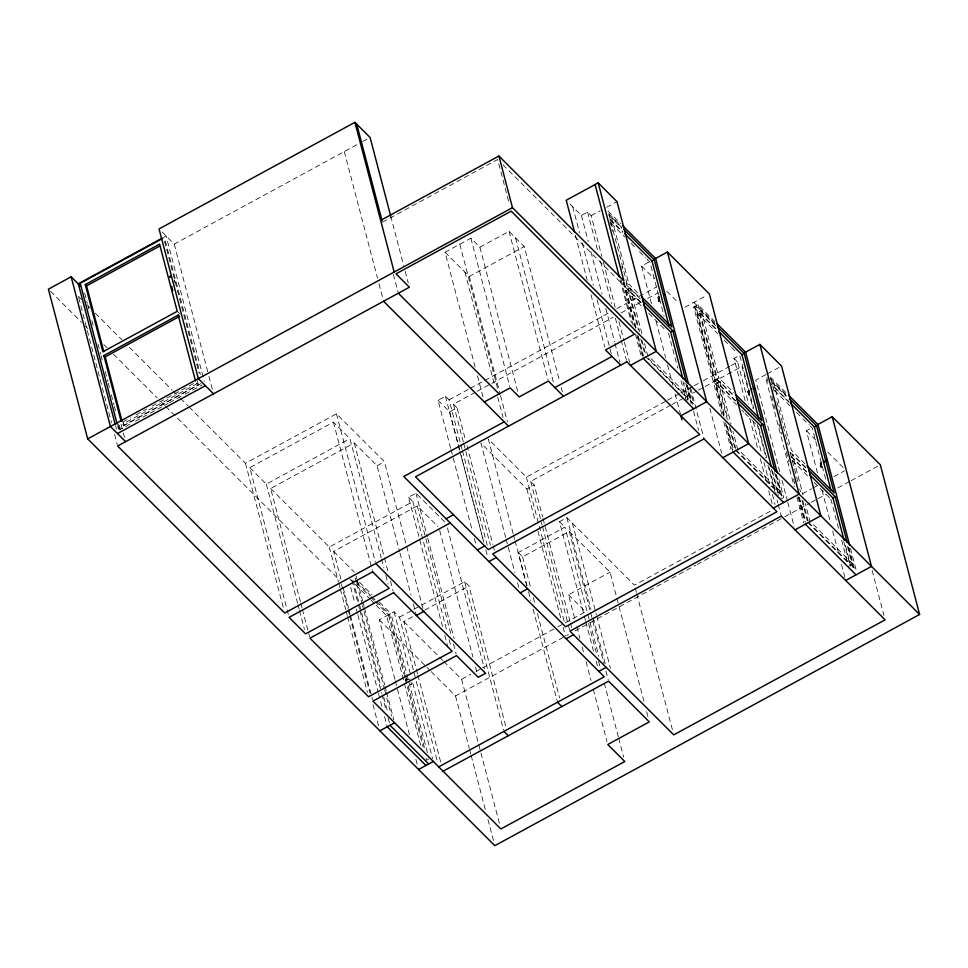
<?xml version="1.0" encoding="UTF-8"?>
<svg xmlns="http://www.w3.org/2000/svg" width="968" height="968" viewBox="0 0 968 968"><rect width="100%" height="100%" fill="white"/><g stroke="black" fill="none" stroke-linecap="round" stroke-linejoin="round"><path stroke-width="0.73" stroke-dasharray="4.84 3.63" d="M163.507 237.426L166.121 235.998L204.26 381.344M162.092 231.969L174.24 244.118L359.043 143.53M362.734 141.534L370.103 137.517M382.445 222.192L497.649 159.49L509.325 203.97M122.839 422.06L130.801 417.728M136.113 414.836L146.737 409.053M152.049 406.161L195.851 382.324L198.379 384.853L124.049 425.315L122.815 424.081L197.145 383.618M117.564 425.618L118.326 428.521L200.884 383.594M475.167 367.066L445.05 252.249L470.871 238.188L479.91 247.227L518.037 392.572M118.326 428.521L119.621 429.828L130.111 424.117M135.351 421.261L168.105 403.438M169.424 402.724L183.835 394.884M185.142 394.17L202.179 384.889M479.91 247.227L509.047 231.364L524.232 246.55L559.698 381.719M445.05 252.249L469.274 276.461L524.232 246.55M569.934 203.97L581.405 215.428L587.552 212.077L591.17 215.695L601.854 256.387M591.17 215.695L600.208 210.782M606.67 207.261L616.991 201.647M189.05 406.923L245.473 463.297L336.453 413.784L384.453 461.736L423.718 611.437M288.319 614.438L249.817 467.641L333.416 422.133L349.944 438.649L381.211 557.834M651.5 303.855L641.59 266.067L649.334 261.856M623.501 282.075L624.65 286.455L628.946 284.12L638.36 293.522M249.817 467.641L266.345 484.157L349.944 438.649M635.601 328.237L625.643 290.255L629.95 287.907L640.405 298.362M300.419 601.854L270.677 488.489L354.288 442.981L377.072 465.753L399.566 551.506M450.64 448.257L438.056 400.292L445.461 396.263L449.079 399.881L460.514 443.477M449.079 399.881L468.887 389.088M470.206 388.374L483.419 381.186M484.738 380.472L610.215 312.18M616.81 308.586L656.437 287.024M463.333 442.001L453.423 404.213L475.869 391.992M477.188 391.278L490.401 384.09M491.72 383.364L613.228 317.238M621.154 312.918L640.961 302.137M647.568 298.543L658.131 292.796M659.486 298.168L658.591 296.559L659.45 296.087M659.244 297.721L658.821 301.484L657.611 297.672L658.954 297.43M657.611 297.672L659.704 297.043M438.056 400.292L449.624 411.86L457.041 407.831L465.426 439.799M658.53 301.205L659.438 301.157M377.072 465.753L384.453 461.736M684.836 307.292L706.785 295.337M721.898 414.546L693.705 307.086L698.013 304.738L714.953 321.666M735.559 401.067L714.626 380.17L696.996 312.966L701.304 310.619L714.904 324.207M442.509 626.586L408.569 497.225L415.95 493.208L445.28 522.526M270.677 488.489L329.314 547.065L412.912 501.569L446.853 630.918M340.893 579.021L333.645 551.409L417.256 505.901L437.923 526.556M745.094 400.583L734.034 358.438L739.201 355.631M513.137 533.598L488.356 439.121L526.338 477.067L666.335 400.873M667.654 400.147L679.536 393.686M680.855 392.96L692.749 386.486M694.068 385.772L701.994 381.465M703.312 380.739L729.727 366.364M731.046 365.65L737.652 362.056L748.712 404.2M714.626 380.17L718.934 377.822L733.575 392.464M670.667 405.205L530.633 481.423L534.251 485.029L542.649 517.009M671.998 404.491L683.88 398.017M685.199 397.304L697.081 390.83M698.412 390.104L703.688 387.236M705.006 386.51L741.996 366.388L753.043 408.532M724.052 416.107L715.63 383.957L719.926 381.622L734.579 396.251M687.014 384.828L690.462 397.969L686.167 400.316L680.419 378.403M505.732 537.627L480.951 443.15L526.882 489.046L534.251 485.029M766.063 374.495L755.73 380.121L779.76 471.682M767.358 373.793L778.974 367.477M747.599 391.374L749.111 390.999L747.599 391.374L748.808 395.198L749.426 394.859L748.325 391.471M748.615 391.762L749.22 391.423M748.518 394.908L749.135 394.569M786.222 395.476L773.674 382.929L771.46 384.139L789.247 401.901M394.932 679.379L379.299 619.786L394.049 611.752L399.469 617.173L437.596 762.518M585.471 620.512L559.54 521.679L566.909 517.662L634.476 585.168L771.859 510.402M374.87 601.382L388.495 614.995L390.963 613.651L427.529 753.031M399.469 617.173L412.501 610.082M413.808 609.368L420.33 605.823M421.624 605.121L464.64 581.707L468.972 586.039L506.349 728.48M527.015 585.955L518.243 552.534L564.961 527.1L587.455 612.853M417.535 673.837L403.813 621.516L414.244 615.842M424.662 610.167L468.972 586.039M518.243 552.534L522.587 556.866L569.305 531.444L610.058 572.161L616.543 596.869M817.464 472.892L806.404 430.748L811.571 427.941M406.076 681.411L405.544 679.379L406.645 678.774L408.024 680.141M407.274 679.887L410.214 679.028M574.605 618.044L568.506 594.788L610.058 572.161M411.69 684.642L410.396 684.618L411.69 684.642L410.577 680.431M821.844 464.18L820.937 462.571L821.808 462.099M819.969 463.684C822.788 461.07 817.742 467.665 821.796 467.169L821.191 463.019M820.888 467.217L821.796 467.169M735.341 450.023L778.236 492.881L780.45 491.684L775.852 474.151M781.527 498.762L783.741 497.552L778.405 477.224M443.743 661.41L461.603 679.258L470.835 674.236M476.111 671.369L481.386 668.489M482.705 667.775L556.539 627.591M557.858 626.877L585.543 611.8L568.506 594.788M802.23 493.861L811.486 488.828M812.805 488.114L818.081 485.234M833.932 476.607L844.507 470.859M431.184 671.623L455.529 695.968L568.373 634.548M575.004 630.93L695.81 565.191M697.129 564.465L738.281 542.068M739.612 541.342L783.414 517.505M784.745 516.779L809.974 503.045M811.293 502.331L816.605 499.44M817.936 498.714L825.898 494.382M837.852 487.884L849.795 481.374M851.126 480.648L880.323 464.761M429.042 758.839L426.586 760.183L425.448 755.826M848.512 566.328L852.82 563.993L847.835 544.996M608.025 211.036L620.73 223.729M608.981 213.759L620.597 225.362M621.783 227.371L611.316 216.917L628.946 284.12M608.993 215.416L621.686 228.109M770.383 377.048L786.258 392.923M714.808 323.288L693.693 302.185L723.435 415.55M770.286 378.718L786.125 394.545M610.155 219.167L622.702 231.703M610.07 219.724L622.775 232.417M715.909 326.047L695.798 305.948L725.129 417.765M772.404 382.493L786.161 396.239M611.195 223.439L624.796 237.027M631.075 243.295L635.262 247.481M639.449 251.656L645.716 257.936M646.769 258.976L649.903 262.11L664.084 316.173M715.824 328.551L699.09 311.829L716.719 379.032L734.506 396.795M693.705 307.086L715.933 329.301M773.492 386.801L789.368 402.664M696.996 312.966L717.917 333.863M724.197 340.143L730.477 346.411M731.518 347.451L736.757 352.679M774.606 390.503L790.287 406.173M796.567 412.453L801.794 417.68M802.847 418.721L809.127 424.988M810.168 426.041L812.261 428.122L826.442 482.185M641.59 266.067L654.126 278.602M666.831 291.283L678.326 302.766M734.034 358.438L737.652 362.056M806.404 430.748L815.988 440.331M827.713 452.044L843.697 468.004M658.591 296.559L659.244 297.2M749.22 390.915L748.566 390.261L748.821 391.217M820.937 462.571L821.59 463.224M640.332 298.906L626.732 285.318L625.582 280.938M804.904 463.72L791.304 450.132L773.674 382.929M641.336 302.706L627.736 289.117L638.469 330.027M502.961 164.802L620.839 282.583M624.65 286.455L641.385 303.19M805.896 467.52L792.296 453.931L803.029 494.842M790.142 452.383L805.824 468.064M625.643 290.255L642.377 306.977M648.657 313.245L666.444 331.02M735.499 400.595L717.712 382.82L727.295 419.35M791.134 456.182L806.828 471.852M791.183 456.654L806.876 472.336M715.63 383.957L736.551 404.866M741.778 410.093L743.872 412.186M744.912 413.227L751.192 419.495M752.245 420.548L758.513 426.815M792.175 460.453L807.869 476.135M814.149 482.403L829.842 498.084M690.462 397.969L647.58 355.123L644.131 341.97M648.245 358.366L693.754 403.85L689.567 387.878M645.366 356.321L688.248 399.179L684.037 383.11M780.45 491.684L737.555 448.825L732.957 431.292M852.82 563.993L809.926 521.135L805.328 503.602M736.104 449.963L783.741 497.552M808.474 522.272L856.111 569.862L850.4 548.082M807.711 522.333L850.606 565.191L844.858 543.278M453.423 404.213L457.041 407.831M559.54 521.679L564.961 527.1M408.569 497.225L412.912 501.569M177.229 311.321L179.758 313.85M78.347 296.305L81.542 299.499M87.931 305.888L90.048 308.005M95.372 313.329L121.992 339.925M129.446 347.367L172.026 389.91M173.091 390.975L179.467 397.352M180.532 398.417L187.986 405.87M333.645 551.409L354.312 572.052M403.813 621.516L438.492 656.159M439.545 657.212L442.691 660.357M359.515 582.24L372.087 594.8M379.432 602.132L390.963 613.651M355.97 580.824L370.611 595.453M371.651 596.494L375.838 600.68M376.891 601.721L389.439 614.269L405.072 673.849M357.047 583.571L369.631 596.143M370.684 597.196L373.829 600.329M350.065 579.191L354.252 583.377M355.292 584.418L369.933 599.047M370.986 600.087L375.161 604.274M376.213 605.315L386.668 615.769L420.608 745.13M50.53 291.295L81.457 322.199M85.728 326.458L87.858 328.588M103.854 344.572L107.049 347.766M113.45 354.155L157.167 397.848M161.438 402.107L164.633 405.302M165.709 406.366L339.526 580.05M379.299 619.786L425.884 666.335M426.949 667.4L430.119 670.57M405.544 679.379L406.923 680.746M872.132 570.43L883.953 615.479M848.767 547.21L854.865 570.467M847.423 546.388L853.522 569.62M843.806 541.717L850.291 566.401M830.883 499.125L839.316 531.263M841.615 540.035L847.363 561.948M820.695 463.781L821.505 466.879M820.259 463.974L821.179 467.508M822.038 490.34L830.423 522.309M832.71 531.033L838.82 554.289M841.482 564.465L844.919 577.545M770.758 378.5L774.957 394.484M776.856 401.744L788.291 445.304M790.19 452.564L797.813 481.604M799.713 488.876L800.475 491.78M802.762 500.492L808.099 520.82M801.964 500.42L807.336 520.881M799.411 497.334L805.884 522.018M798.733 497.177L805.243 522.018M766.825 377.411L768.35 383.219M771.786 396.299L775.598 410.831M779.022 423.911L781.696 434.087M786.27 451.536L788.944 461.7M793.518 479.148L795.043 484.956M798.092 496.584L804.577 521.292M766.075 379.396L794.268 486.856M796.942 497.02L803.791 523.156M782.047 480.406L787.383 500.759M787.758 502.211L794.244 526.919M776.396 474.901L782.495 498.157M774.678 472.626L781.152 497.31M772.488 470.968L778.236 492.881M771.435 469.407L778.296 495.543M739.891 355.813L753.685 408.411M758.9 428.279L766.946 458.953M769.245 467.726L776.142 494.019M757.242 424.529L766.015 457.949M767.914 465.221L774.787 491.381M777.074 500.105L777.836 503.009M778.212 504.461L780.886 514.637M747.889 391.665L748.808 395.198M753.285 421.637L761.671 453.617M763.958 462.341L770.443 487.049M772.343 494.309L775.017 504.485M749.668 418.031L758.053 449.999M760.34 458.723L766.825 483.431M768.737 490.703L772.549 505.236M701.304 310.619L718.934 377.822M719.926 381.622L731.046 423.984M698.013 304.738L728.105 419.459M730.392 428.183L735.728 448.511M729.219 426.646L734.966 448.571M727.416 426.477L733.127 448.257M726.363 424.867L732.873 449.709M725.335 422.822L732.582 450.435M723.81 421.806L731.046 449.394M709.859 408.278L721.68 453.326M690.668 388.035L703.627 437.451M687.546 385.554L692.507 404.455M686.711 385.143L691.285 402.591M693.572 411.315L698.533 430.203M685.828 383.267L691.164 403.608M682.985 381.501L687.933 400.389M668.537 333.113L677.733 368.179M658.337 297.769L659.148 300.866M657.901 297.962L658.821 301.484M656.086 321.303L665.609 357.64M667.521 364.9L672.857 385.252M675.144 393.976L680.48 414.316M629.95 287.907L642.207 334.662M608.787 213.94L639.642 331.564M641.929 340.276L645.741 354.796M609.876 221.043L612.55 231.267M621.759 266.333L622.521 269.249M640.768 338.788L644.978 354.857M624.106 281.942L636.291 328.418M638.19 335.678L643.526 356.006M637.912 337.009L642.885 355.994M623.15 282.608L634.597 326.204M636.884 334.928L642.595 356.732M621.25 280.175L633.06 325.2M635.347 333.912L641.445 357.144M620.077 279.692L631.378 322.743M603.379 262.207L615.2 307.255M619.012 321.799L623.961 340.688M624.348 342.14L629.684 362.492M587.552 212.077L597.474 249.865M600.523 261.493L611.582 303.649M615.394 318.182L620.73 338.534M621.117 339.986L626.453 360.326M581.405 215.428L588.278 241.589M590.94 251.765L601.999 293.909M605.811 308.441L614.583 341.873M614.958 343.325L619.919 362.226M572.729 206.753L579.59 232.913M582.264 243.089L593.323 285.233M597.135 299.777L611.244 353.55M575.367 235.127L587.189 280.188M591 294.72L604.734 347.04M635.238 588.072L636.387 592.44M636.762 593.892L672.99 731.965M616.931 598.333L643.998 701.522M646.672 711.698L648.197 717.506M561.222 387.527L562.372 391.883M515.557 237.874L553.684 383.219M509.047 231.364L547.936 379.613M572.342 523.083L596.361 614.656M596.748 616.108L610.469 668.428M566.909 517.662L590.94 609.235M593.227 617.959L605.423 664.459M569.305 531.444L590.274 611.377M590.661 612.829L603.996 663.697M605.908 670.969L608.194 679.693M587.842 614.305L598.902 656.461M588.592 623.428L596.978 655.409M598.502 661.217L600.414 668.489M604.226 683.021L618.334 736.805M618.709 738.257L623.67 757.145M585.846 621.964L593.469 651.04M596.143 661.217L598.055 668.477M576.892 626.756L579.941 638.384M582.228 647.108L583.752 652.916M586.051 661.64L591 680.54M593.287 689.252L607.021 741.585M470.871 238.188L509.761 386.438M543.024 518.461L570.104 621.662M570.479 623.114L571.628 627.47M530.67 481.399L542.08 525.019M542.491 526.459L568.01 623.852M568.422 625.292L569.535 629.672M526.338 477.067L564.465 622.412M526.882 489.046L535.268 521.026M537.942 531.202L561.198 619.859M563.098 627.131L565.385 635.843M469.274 276.461L500.166 394.182M500.541 395.634L507.413 421.794M459.8 244.214L497.927 389.559M464.942 272.117L494.684 385.482M497.733 397.11L503.07 417.462M477.454 375.79L483.177 397.582M522.587 556.866L530.585 587.394M533.259 597.558L535.159 604.831M537.458 613.555L559.564 697.855M528.54 591.775L530.827 600.499M533.114 609.211L557.132 700.784M513.524 535.05L514.661 539.406M515.049 540.858L526.87 585.918M506.107 539.079L514.879 572.511M517.553 582.688L519.453 589.948M466.951 445.619L492.881 544.452M493.256 545.904L494.406 550.26M463.72 443.453L490.401 545.19M460.901 444.929L462.038 449.297M462.426 450.749L487.206 545.214M449.624 411.86L459.534 449.648M461.07 455.468L483.939 542.673M485.851 549.933L487.751 557.205M445.461 396.263L459.57 450.035M459.957 451.487L483.589 541.608M390.697 215.997L403.656 265.413M405.181 271.234L408.23 282.85M451.015 449.709L472.372 531.105M474.272 538.377L476.183 545.637M393.359 274.343L397.933 291.779M464.64 581.707L503.529 729.957M447.47 527.923L484.46 668.912M344.281 151.565L377.459 278.01M378.984 283.83L382.796 298.362M439.714 530.488L472.892 656.933M475.554 667.109L477.079 672.929M415.95 493.208L427.384 536.816M427.771 538.269L454.077 638.553M417.256 505.901L451.572 636.714M453.472 643.974L456.146 654.15M461.603 679.258L499.742 824.603M449.14 639.642L450.664 645.45M444.796 635.298L447.845 646.926M455.529 695.968L469.262 748.288M469.637 749.74L470.787 754.096M471.162 755.548L485.658 810.785M487.945 819.509L494.043 842.753M399.953 552.958L411.013 595.102M413.3 603.826L416.349 615.454M417.922 675.289L441.178 763.946M354.288 442.981L384.03 556.358M384.405 557.81L388.604 573.794M390.515 581.066L393.177 591.23M381.598 559.286L383.885 567.998M385.784 575.27L388.071 583.994M394.049 611.752L411.206 677.152M412.731 682.972L432.563 758.549M405.447 675.313L406.596 679.669M408.121 685.477L425.279 750.89M336.453 413.784L375.354 562.033M388.495 614.995L404.878 677.431M405.253 678.87L423.161 747.115M333.416 422.133L372.317 570.382M395.307 680.831L409.791 736.055M415.901 759.311L417.801 766.583M356.115 575.996L356.877 578.9M357.252 580.352L362.589 600.704M362.976 602.156L364.113 606.512M364.5 607.964L384.707 685.005M385.095 686.457L386.232 690.813M386.619 692.265L393.855 719.877M356.466 582.397L355.316 578.041L352.86 579.384L361.233 611.328M356.841 583.849L362.177 604.177M362.552 605.629L363.702 609.985M364.077 611.437L384.26 688.381M384.647 689.833L391.508 715.969M361.621 612.78L381.041 686.82M383.715 696.984L387.902 712.956M351.88 579.953L357.978 603.209M358.366 604.661L359.503 609.029M359.89 610.481L381.622 693.33M382.009 694.782L386.196 710.766M388.108 718.038L389.632 723.846M350.646 587.274L354.832 603.27M356.357 609.078L357.507 613.434M357.882 614.886L378.089 691.926M378.476 693.378L381.912 706.458M384.574 716.635L387.248 726.811M343.18 587.745L348.516 608.086M348.904 609.538L350.041 613.906M350.428 615.358L372.535 699.658M341.353 584.019L347.839 608.727M348.226 610.191L349.363 614.547M349.75 615.999L369.957 693.028M373.007 704.656L379.105 727.912M329.314 547.065L338.461 581.949M338.836 583.401L339.986 587.77M340.361 589.222L345.709 609.562M346.084 611.014L347.234 615.382M347.609 616.834L367.441 692.41M300.806 603.306L301.943 607.674M302.331 609.126L309.578 636.738M266.345 484.157L297.612 603.33M297.987 604.782L299.136 609.15M299.511 610.602L304.472 629.49M245.473 463.297L283.6 608.642M174.24 244.118L208.568 374.918M208.943 376.37L212.379 389.463M165.31 240.899L200.364 374.507M164.463 241.129L199.13 373.273M174.409 280.018L175.026 282.366M174.155 280.079L174.7 282.148M197.23 380.472L198.379 384.853M123.275 422.387L124.049 425.315M121.036 424.226L122.936 431.486M123.323 432.938L124.461 437.306M84.664 293.098L87.326 303.262M87.713 304.714L88.85 309.07M91.9 320.686L93.424 326.494M97.998 343.93L100.66 354.094M101.047 355.546L102.184 359.902M105.234 371.518L107.896 381.682M108.283 383.134L109.42 387.49M111.332 394.75L113.994 404.914M114.381 406.366L115.519 410.722M119.33 425.242L120.468 429.598M118.096 424.02L119.621 429.828M115.676 426.235L116.438 429.139M78.723 297.769L111.514 422.762M114.563 434.39L117.237 444.566"/><path stroke-width="1.45" d="M80.259 285.887L71.148 276.787L48.4 289.166L87.677 438.867L494.805 845.669L919.6 614.462L880.323 464.761L832.226 416.7L818.02 424.42M390.697 215.997L370.103 137.517L354.917 122.331L159.054 228.932L198.331 378.645L213.517 393.819M162.188 238.14L78.311 283.793L115.289 424.783M162.781 238.37L80.223 283.309L117.176 424.166M85.257 284.58L159.587 244.118L177.229 311.321L102.886 351.783L85.257 284.58L86.563 285.875L103.806 351.626M86.563 285.875L159.563 246.138M103.878 355.571L178.221 315.12L179.516 316.415L105.185 356.877L103.878 355.571L121.133 421.322M380.642 220.389L498.919 156.017L623.912 280.901L598.188 182.855L566.219 200.255L574.605 232.223M87.677 438.867L512.471 207.66L919.6 614.462M117.588 433.507L205.398 385.7M654.501 259.049L667.412 252.019L709.362 293.933L748.639 443.634L722.818 457.695M624.796 233.796L651.996 260.973L654.211 259.775L671.84 326.978L641.506 296.668M484.327 401.95L510.136 387.89L519.187 396.928L548.324 381.065L563.509 396.251M554.833 387.575L612.006 356.454M504.207 421.818L403.765 476.498L604.238 676.801L438.746 766.874M643.418 304.799L670.618 331.976L672.833 330.766L686.251 381.9M630.446 365.396L656.268 351.348L616.991 201.647L598.188 182.855M744.368 352.812L759.856 344.39L781.551 366.061L820.828 515.775L795.006 529.823M718.97 331.685L741.984 354.675L744.198 353.477L761.828 420.681L735.668 394.545M446.079 518.775L453.484 514.746M450.241 522.938L284.749 613.01L117.624 446.018L409.379 287.218L395.997 273.847L511.201 211.145L634.391 334.226L605.496 349.956L620.682 365.13M477.321 549.993L484.738 545.964M488.901 561.561L496.306 557.532M737.592 402.676L760.606 425.678L762.82 424.468L775.09 471.222M416.349 615.454L423.718 611.437M790.287 402.954L814.354 426.985L816.568 425.787L834.198 492.99L806.997 465.814M520.215 592.864L527.633 588.822M773.311 508.139L799.132 494.091L759.856 344.39M379.867 730.816L394.617 722.793M566.147 638.747L573.528 634.742M809.962 474.998L832.976 497.988L835.19 496.79L847.073 542.08M418.563 769.487L433.325 761.453M598.817 671.381L606.186 667.375M443.09 771.218L608.582 681.145L649.334 721.874L607.783 744.489L624.82 761.514L500.879 828.959L372.922 701.11L456.533 655.602L478.228 677.285L485.609 673.268L375.729 563.485M845.681 580.449L871.502 566.401L832.226 416.7M622.847 225.846L655.663 258.637L688.43 383.522M623.876 229.452L654.211 259.775M717.07 323.784L745.65 352.34L777.268 472.868M788.375 395.029L818.02 424.649L849.638 545.178M718.038 327.341L744.198 353.477M789.368 398.61L816.568 425.787M824.542 461.615L823.889 460.962L824.143 461.93M642.498 300.455L672.833 330.766M736.672 398.344L762.82 424.468M809.042 470.654L835.19 496.79M642.982 358.184L693.657 408.811M732.97 451.887L783.632 502.525M805.34 524.196L856.002 574.835M398.308 293.243L499.077 393.916M383.558 301.266L508.551 426.162M557.52 702.236L561.851 706.567M503.904 731.409L508.248 735.753M125.61 441.662L110.425 426.489L71.148 276.787M390.007 725.298L428.715 763.97M387.248 726.811L425.944 765.47M814.354 426.985L830.834 489.808M832.976 497.988L844.096 540.362M751.519 388.652L751.773 389.62M741.984 354.675L758.851 418.962M760.606 425.678L771.339 466.588M667.412 252.019L706.688 401.72L680.867 415.768L681.908 419.725M651.996 260.973L668.864 325.26M670.618 331.976L682.888 378.73M595.114 184.525L619.326 276.812M498.919 156.017L512.471 207.66M356.72 124.146L382.07 220.752M354.917 122.331L394.194 272.032M171.626 286.322L172.776 290.715M178.221 315.12L195.463 380.86M105.185 356.877L122.053 421.165M170.888 275.82L169.763 276.437L170.017 277.392L171.142 276.787L170.888 275.82M626.828 361.79L415.514 476.8L488.356 549.582L699.67 434.559L626.828 361.79M372.692 571.834L289.081 617.342L305.61 633.859L389.221 588.35L372.692 571.834M393.565 592.682L309.954 638.19L368.578 696.766L452.189 651.27L393.565 592.682M704.014 438.903L492.7 553.914L565.602 626.768L776.929 511.757L704.014 438.903M781.261 516.089L569.91 631.124L673.752 734.869L885.103 619.847L781.261 516.089M664.399 294.393L663.758 293.74L664.653 295.361L664.399 294.393M754.387 388.095L753.733 387.454L754.641 389.063L754.387 388.095M826.757 460.405L826.103 459.764L827.011 461.373L826.757 460.405"/></g></svg>
